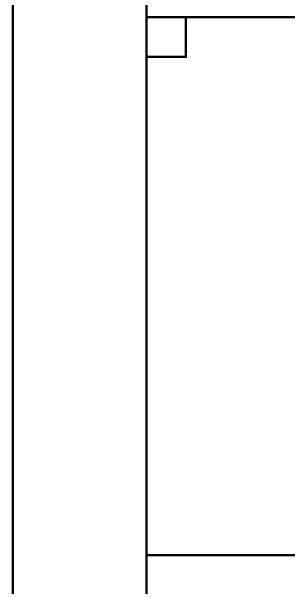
# Model space of a CAD drawing. Header units: millimetres. Extents: x 512 to 764439, y -71 to 559481.
# Drawn here: x 446521 to 460805, y 226530 to 256301 of the extents above; entities that cross this region are included whole.
import ezdxf

# ---------------------------------------------------------------- set-up
doc = ezdxf.new("R2010")
doc.units = ezdxf.units.MM
doc.header["$LTSCALE"] = 50

msp = doc.modelspace()

# ---------------------------------------------------------------- linework, layer by layer
at = {"color": 32, "true_color": 0xcd6928}
for points in [[(604117.7662628, 318917.9043703, 121.76646086, 121.76646086, 0), (446582.23540269, 318917.9043703, 121.76646086, 121.76646086, 0), (446582.23540269, 188289.94114153, 121.76646086, 121.76646086, 0), (453483.11853655, 188290.69487558, 121.76646086, 121.76646086, 0)], [(453482.33485129, 318917.9043703, 121.766461, 121.766461, 0), (453483.11854107, 188289.94122713, 0, 0, 0)]]:
    msp.add_lwpolyline(points, format="xyseb", dxfattribs=at)
at = {"color": 32, "true_color": 0xcd6928, "const_width": 121.76646086}
for points in [[(453482.33485129, 256008.59980902), (604117.7662628, 256008.59980902)], [(455511.77586559, 255991.39333102), (455511.77586559, 253961.95231672), (453482.33485129, 253961.95231672)], [(453482.33485129, 228206.94135412), (604117.7662628, 228206.94135412)]]:
    msp.add_lwpolyline(points, dxfattribs=at)

doc.saveas('drawing.dxf')
